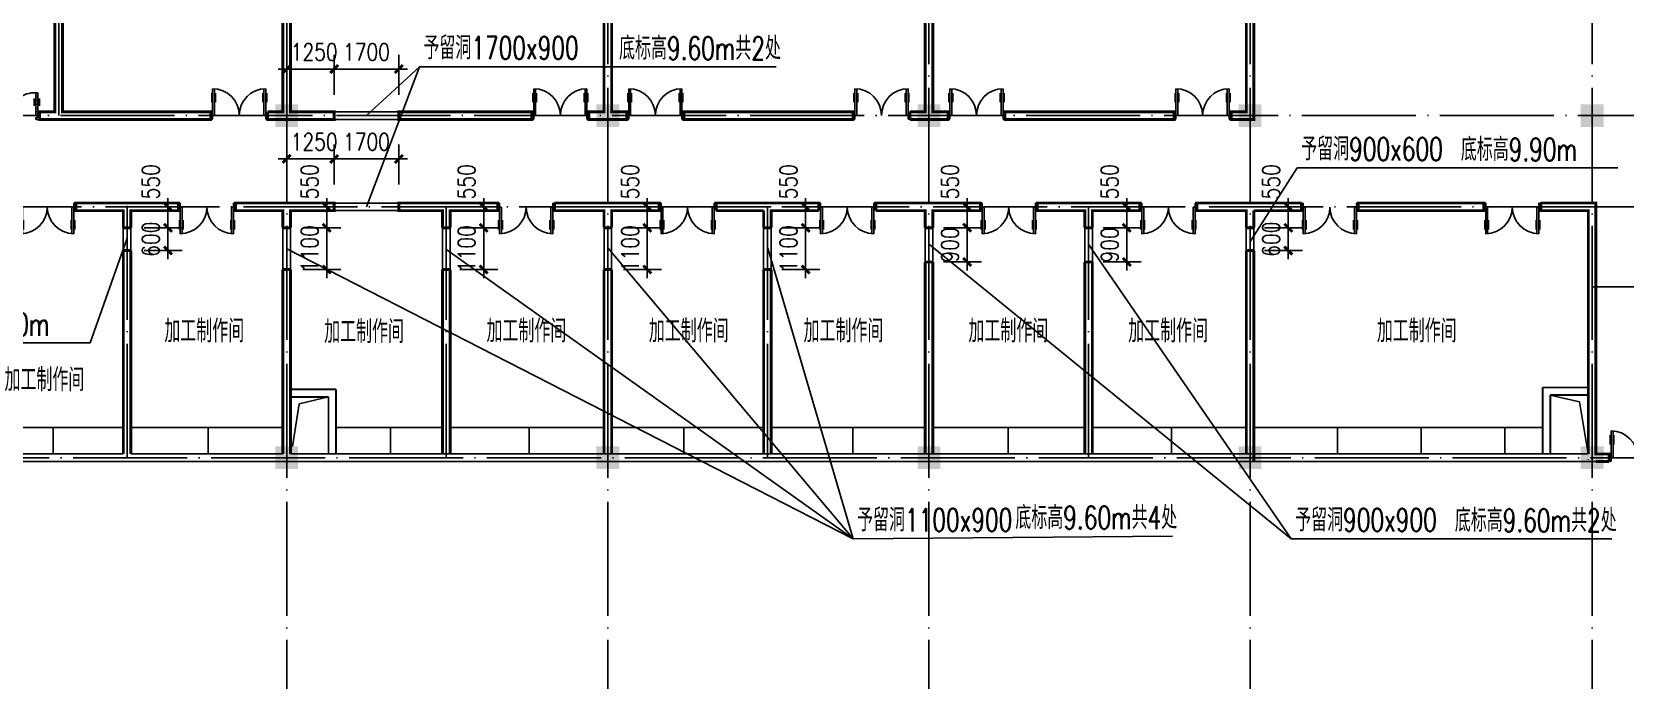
# Model space of a CAD drawing. Extents: x -55219 to 470149, y 494712 to 780039.
# Drawn here: x 120154 to 162079, y 735240 to 752294 of the extents above; entities that cross this region are included whole.
import ezdxf

# ---------------------------------------------------------------- set-up
doc = ezdxf.new("R2010")
doc.units = 0
doc.header["$LTSCALE"] = 1500
doc.header["$MEASUREMENT"] = 0
doc.linetypes.add('DOTE', pattern=[2.42, 2, -0.2, 0.02, -0.2])
doc.layers.get('0').update_dxf_attribs({"linetype": 'CONTINUOUS'})
doc.layers.get('DEFPOINTS').update_dxf_attribs({"linetype": 'CONTINUOUS'})
for name, color, linetype in [('COLUMN', 7, 'CONTINUOUS'), ('DOTE', 1, 'DOTE'), ('LVTRY', 6, 'CONTINUOUS'), ('PUB_TEXT', 7, 'CONTINUOUS'), ('PUB_WALL', 255, 'CONTINUOUS'), ('STAIR', 2, 'CONTINUOUS'), ('WALL', 255, 'CONTINUOUS'), ('WINDOW', 2, 'CONTINUOUS')]:
    doc.layers.add(name, color=color, linetype=linetype)
doc.styles.add('_HZTXT', font='txt.shx', dxfattribs={"width": 0.8, "bigfont": 'hztxt.shx'})
doc.styles.add('DIM_FONT', font='SIMPLEX.shx', dxfattribs={"width": 0.8})
doc.dimstyles.new('DIMN150', dxfattribs={"dimscale": 1.5, "dimtxt": 300, "dimasz": 1, "dimexe": 250, "dimexo": 300, "dimgap": 150, "dimtad": 1, "dimdec": 0, "dimzin": 0, "dimdsep": 46, "dimtxsty": 'DIM_FONT', "dimblk": '_DIMX', "dimcen": 0.09, "dimclrt": 7, "dimadec": 0, "dimazin": 0, "dimtfac": 1, "dimtdec": 0, "dimtix": 1, "dimtmove": 2, "dimatfit": 3, "dimldrblk": '_DIMX', "dimfxl": 1, "dimtolj": 1, "dimtzin": 0, "dimarcsym": 0})

# ---------------------------------------------------------------- blocks, each defined once
blk = doc.blocks.new('M_A20TUI')
for p, q in [((-0.483, 0.396), (-0.483, 0.235)), ((-0.467, 0.471), (-0.467, -0.062)), ((-0.433, 0.47), (-0.433, 0.004)), ((-0.417, 0.396), (-0.417, 0.235)), ((0.417, 0.396), (0.417, 0.235)), ((0.433, 0.47), (0.433, 0.004)), ((0.467, 0.471), (0.467, -0.062)), ((0.483, 0.396), (0.483, 0.235)), ((-0.5, 0.004), (-0.433, 0.004)), ((-0.5, 0.004), (-0.5, -0.062)), ((0.5, 0.004), (0.433, 0.004)), ((0.5, 0.004), (0.5, -0.062)), ((-0.5, -0.062), (-0.467, -0.062)), ((0.5, -0.062), (0.467, -0.062))]:
    blk.add_line(p, q)
for centre, start, end in [((-0.467, 0.004), 0, 90), ((0.467, 0.004), 90, 180)]:
    blk.add_arc(centre, 0.467, start, end)
blk = doc.blocks.new('_FZH')
blk.add_solid([(0.5, 0.5), (0.5, -0.5), (-0.5, 0.5), (-0.5, -0.5)])
blk = doc.blocks.new('M_A21OEG')
for p, q in [((-0.495, 0.3), (-0.495, 0.172)), ((-0.467, 0), (-0.467, 0.4)), ((-0.467, 0), (-0.467, 0.4)), ((-0.467, 0.4), (-0.433, 0.4)), ((-0.467, 0), (-0.467, 0.4)), ((-0.467, 0.333), (-0.433, 0.333)), ((-0.433, 0.4), (-0.433, 0)), ((-0.433, 0.4), (-0.433, 0)), ((-0.405, 0.3), (-0.405, 0.172)), ((0.405, 0.3), (0.405, 0.172)), ((0.433, 0.4), (0.433, 0)), ((0.467, 0.4), (0.433, 0.4)), ((0.467, 0.333), (0.433, 0.333)), ((0.467, 0), (0.467, 0.4)), ((0.495, 0.3), (0.495, 0.172)), ((-0.5, 0), (-0.467, 0)), ((-0.5, -0.067), (-0.5, 0)), ((-0.5, -0.067), (-0.5, 0)), ((-0.467, 0.267), (-0.433, 0.267)), ((-0.467, 0.2), (-0.433, 0.2)), ((-0.467, 0.133), (-0.433, 0.133)), ((-0.467, 0.067), (-0.433, 0.067)), ((-0.467, 0), (-0.467, -0.033)), ((-0.433, 0), (-0.467, 0)), ((-0.433, 0), (-0.467, 0)), ((-0.467, 0), (-0.467, -0.033)), ((-0.433, 0), (-0.467, 0)), ((0.467, 0.267), (0.433, 0.267)), ((0.467, 0.2), (0.433, 0.2)), ((0.467, 0.133), (0.433, 0.133)), ((0.467, 0.067), (0.433, 0.067)), ((0.433, 0), (0.467, 0)), ((0.467, 0), (0.467, -0.033)), ((0.5, 0), (0.467, 0)), ((0.5, -0.067), (0.5, 0)), ((-0.433, -0.067), (-0.5, -0.067)), ((-0.467, -0.033), (-0.433, -0.033)), ((-0.433, -0.033), (-0.433, -0.067)), ((0.467, -0.033), (0.433, -0.033)), ((0.433, -0.033), (0.433, -0.067)), ((0.433, -0.067), (0.5, -0.067))]:
    blk.add_line(p, q)
for centre, start, end in [((-0.4, 0.001), 359.8007, 94.7805), ((0.4, 0.001), 85.2195, 180.1993)]:
    blk.add_arc(centre, 0.4, start, end)
blk = doc.blocks.new('_DIMX')
blk.add_line((-150, 0), (150, 0))
at = {"const_width": 50}
blk.add_lwpolyline([(-70, -70), (70, 70)], dxfattribs=at)
blk = doc.blocks.new('*D1224')
at = {"color": 0, "linetype": 'ByBlock'}
for p, q in [((128110, 750640), (128110, 751689)), ((129809, 751314), (128112, 751314)), ((129810, 750640), (129810, 751689))]:
    blk.add_line(p, q, dxfattribs=at)
at = {"layer": 'DEFPOINTS', "color": 0, "linetype": 'ByBlock'}
for p in [(128110, 751314), (128110, 750190), (129810, 750190)]:
    blk.add_point(p, dxfattribs=at)
at = {"color": 0, "linetype": 'ByBlock', "xscale": 1.5, "yscale": 1.5, "zscale": 1.5, "rotation": 180}
blk.add_blockref('_DIMX', (128110, 751314), dxfattribs=at)
at = {"color": 0, "linetype": 'ByBlock', "xscale": 1.5, "yscale": 1.5, "zscale": 1.5}
blk.add_blockref('_DIMX', (129810, 751314), dxfattribs=at)
at = {"color": 7, "linetype": 'ByBlock', "insert": (128960, 751764), "char_height": 450, "attachment_point": 5, "style": 'DIM_FONT'}
blk.add_mtext('\\A1;1700', dxfattribs=at)
blk = doc.blocks.new('*D1225')
at = {"color": 0, "linetype": 'ByBlock'}
for p, q in [((126860, 750640), (126860, 751689)), ((128109, 751314), (126862, 751314)), ((128110, 750640), (128110, 751689))]:
    blk.add_line(p, q, dxfattribs=at)
at = {"layer": 'DEFPOINTS', "color": 0, "linetype": 'ByBlock'}
for p in [(126860, 751314), (126860, 750190), (128110, 750190)]:
    blk.add_point(p, dxfattribs=at)
at = {"color": 0, "linetype": 'ByBlock', "xscale": 1.5, "yscale": 1.5, "zscale": 1.5, "rotation": 180}
blk.add_blockref('_DIMX', (126860, 751314), dxfattribs=at)
at = {"color": 0, "linetype": 'ByBlock', "xscale": 1.5, "yscale": 1.5, "zscale": 1.5}
blk.add_blockref('_DIMX', (128110, 751314), dxfattribs=at)
at = {"color": 7, "linetype": 'ByBlock', "insert": (127584, 751764), "char_height": 450, "attachment_point": 5, "style": 'DIM_FONT'}
blk.add_mtext('\\A1;1250', dxfattribs=at)
blk = doc.blocks.new('*D1227')
at = {"color": 0, "linetype": 'ByBlock'}
for p, q in [((126860, 748278), (126860, 749327)), ((128110, 748278), (128110, 749327)), ((128109, 748952), (126862, 748952))]:
    blk.add_line(p, q, dxfattribs=at)
at = {"layer": 'DEFPOINTS', "color": 0, "linetype": 'ByBlock'}
for p in [(126860, 748952), (126860, 747828), (128110, 747828)]:
    blk.add_point(p, dxfattribs=at)
at = {"color": 0, "linetype": 'ByBlock', "xscale": 1.5, "yscale": 1.5, "zscale": 1.5, "rotation": 180}
blk.add_blockref('_DIMX', (126860, 748952), dxfattribs=at)
at = {"color": 0, "linetype": 'ByBlock', "xscale": 1.5, "yscale": 1.5, "zscale": 1.5}
blk.add_blockref('_DIMX', (128110, 748952), dxfattribs=at)
at = {"color": 7, "linetype": 'ByBlock', "insert": (127584, 749402), "char_height": 450, "attachment_point": 5, "style": 'DIM_FONT'}
blk.add_mtext('\\A1;1250', dxfattribs=at)
blk = doc.blocks.new('*D1226')
at = {"color": 0, "linetype": 'ByBlock'}
for p, q in [((128110, 748278), (128110, 749327)), ((129810, 748278), (129810, 749327)), ((129809, 748952), (128112, 748952))]:
    blk.add_line(p, q, dxfattribs=at)
at = {"layer": 'DEFPOINTS', "color": 0, "linetype": 'ByBlock'}
for p in [(128110, 748952), (128110, 747828), (129810, 747828)]:
    blk.add_point(p, dxfattribs=at)
at = {"color": 0, "linetype": 'ByBlock', "xscale": 1.5, "yscale": 1.5, "zscale": 1.5, "rotation": 180}
blk.add_blockref('_DIMX', (128110, 748952), dxfattribs=at)
at = {"color": 0, "linetype": 'ByBlock', "xscale": 1.5, "yscale": 1.5, "zscale": 1.5}
blk.add_blockref('_DIMX', (129810, 748952), dxfattribs=at)
at = {"color": 7, "linetype": 'ByBlock', "insert": (128960, 749402), "char_height": 450, "attachment_point": 5, "style": 'DIM_FONT'}
blk.add_mtext('\\A1;1700', dxfattribs=at)
blk = doc.blocks.new('*D1228')
at = {"color": 0, "linetype": 'ByBlock'}
for p, q in [((123110, 747690), (124110, 747690)), ((123735, 747689), (123735, 747142)), ((123110, 747140), (124110, 747140))]:
    blk.add_line(p, q, dxfattribs=at)
at = {"layer": 'DEFPOINTS', "color": 0, "linetype": 'ByBlock'}
for p in [(122660, 747690), (122660, 747140), (123735, 747140)]:
    blk.add_point(p, dxfattribs=at)
at = {"color": 0, "linetype": 'ByBlock', "xscale": 1.5, "yscale": 1.5, "zscale": 1.5}
for p, rotation in [((123735, 747690), 90), ((123735, 747140), 270)]:
    blk.add_blockref('_DIMX', p, dxfattribs=dict(at, rotation=rotation))
at = {"color": 7, "linetype": 'ByBlock', "insert": (123285, 748349), "char_height": 450, "attachment_point": 5, "rotation": 90, "style": 'DIM_FONT'}
blk.add_mtext('\\A1;550', dxfattribs=at)
blk = doc.blocks.new('*D1229')
at = {"color": 0, "linetype": 'ByBlock'}
for p, q in [((123110, 747140), (124110, 747140)), ((123735, 747142), (123735, 747143)), ((123735, 747140), (123735, 746540)), ((123110, 746540), (124110, 746540)), ((123735, 746539), (123735, 746537))]:
    blk.add_line(p, q, dxfattribs=at)
at = {"layer": 'DEFPOINTS', "color": 0, "linetype": 'ByBlock'}
for p in [(122660, 747140), (122660, 746540), (123735, 746540)]:
    blk.add_point(p, dxfattribs=at)
at = {"color": 0, "linetype": 'ByBlock', "xscale": 1.5, "yscale": 1.5, "zscale": 1.5}
for p, rotation in [((123735, 747140), 270), ((123735, 746540), 90)]:
    blk.add_blockref('_DIMX', p, dxfattribs=dict(at, rotation=rotation))
at = {"color": 7, "linetype": 'ByBlock', "insert": (123285, 746840), "char_height": 450, "attachment_point": 5, "rotation": 90, "style": 'DIM_FONT'}
blk.add_mtext('\\A1;600', dxfattribs=at)
blk = doc.blocks.new('*D1230')
at = {"color": 0, "linetype": 'ByBlock'}
for p, q in [((131419, 747690), (132418, 747690)), ((132043, 747689), (132043, 747142)), ((131419, 747140), (132418, 747140))]:
    blk.add_line(p, q, dxfattribs=at)
at = {"layer": 'DEFPOINTS', "color": 0, "linetype": 'ByBlock'}
for p in [(130969, 747690), (130969, 747140), (132043, 747140)]:
    blk.add_point(p, dxfattribs=at)
at = {"color": 0, "linetype": 'ByBlock', "xscale": 1.5, "yscale": 1.5, "zscale": 1.5}
for p, rotation in [((132043, 747690), 90), ((132043, 747140), 270)]:
    blk.add_blockref('_DIMX', p, dxfattribs=dict(at, rotation=rotation))
at = {"color": 7, "linetype": 'ByBlock', "insert": (131593, 748349), "char_height": 450, "attachment_point": 5, "rotation": 90, "style": 'DIM_FONT'}
blk.add_mtext('\\A1;550', dxfattribs=at)
blk = doc.blocks.new('*D1231')
at = {"color": 0, "linetype": 'ByBlock'}
for p, q in [((131419, 747140), (132418, 747140)), ((132043, 747142), (132043, 747143)), ((132043, 747140), (132043, 746040)), ((131419, 746040), (132418, 746040)), ((132043, 746039), (132043, 746037))]:
    blk.add_line(p, q, dxfattribs=at)
at = {"layer": 'DEFPOINTS', "color": 0, "linetype": 'ByBlock'}
for p in [(130969, 747140), (130969, 746040), (132043, 746040)]:
    blk.add_point(p, dxfattribs=at)
at = {"color": 0, "linetype": 'ByBlock', "xscale": 1.5, "yscale": 1.5, "zscale": 1.5}
for p, rotation in [((132043, 747140), 270), ((132043, 746040), 90)]:
    blk.add_blockref('_DIMX', p, dxfattribs=dict(at, rotation=rotation))
at = {"color": 7, "linetype": 'ByBlock', "insert": (131593, 746590), "char_height": 450, "attachment_point": 5, "rotation": 90, "style": 'DIM_FONT'}
blk.add_mtext('\\A1;1100', dxfattribs=at)
blk = doc.blocks.new('*D1232')
at = {"color": 0, "linetype": 'ByBlock'}
for p, q in [((135725, 747690), (136724, 747690)), ((136349, 747689), (136349, 747142)), ((135725, 747140), (136724, 747140))]:
    blk.add_line(p, q, dxfattribs=at)
at = {"layer": 'DEFPOINTS', "color": 0, "linetype": 'ByBlock'}
for p in [(135275, 747690), (135275, 747140), (136349, 747140)]:
    blk.add_point(p, dxfattribs=at)
at = {"color": 0, "linetype": 'ByBlock', "xscale": 1.5, "yscale": 1.5, "zscale": 1.5}
for p, rotation in [((136349, 747690), 90), ((136349, 747140), 270)]:
    blk.add_blockref('_DIMX', p, dxfattribs=dict(at, rotation=rotation))
at = {"color": 7, "linetype": 'ByBlock', "insert": (135899, 748349), "char_height": 450, "attachment_point": 5, "rotation": 90, "style": 'DIM_FONT'}
blk.add_mtext('\\A1;550', dxfattribs=at)
blk = doc.blocks.new('*D1233')
at = {"color": 0, "linetype": 'ByBlock'}
for p, q in [((135725, 747140), (136724, 747140)), ((136349, 747142), (136349, 747143)), ((136349, 747140), (136349, 746040)), ((135725, 746040), (136724, 746040)), ((136349, 746039), (136349, 746037))]:
    blk.add_line(p, q, dxfattribs=at)
at = {"layer": 'DEFPOINTS', "color": 0, "linetype": 'ByBlock'}
for p in [(135275, 747140), (135275, 746040), (136349, 746040)]:
    blk.add_point(p, dxfattribs=at)
at = {"color": 0, "linetype": 'ByBlock', "xscale": 1.5, "yscale": 1.5, "zscale": 1.5}
for p, rotation in [((136349, 747140), 270), ((136349, 746040), 90)]:
    blk.add_blockref('_DIMX', p, dxfattribs=dict(at, rotation=rotation))
at = {"color": 7, "linetype": 'ByBlock', "insert": (135899, 746590), "char_height": 450, "attachment_point": 5, "rotation": 90, "style": 'DIM_FONT'}
blk.add_mtext('\\A1;1100', dxfattribs=at)
blk = doc.blocks.new('*D1234')
at = {"color": 0, "linetype": 'ByBlock'}
for p, q in [((139891, 747690), (140890, 747690)), ((140515, 747689), (140515, 747142)), ((139891, 747140), (140890, 747140))]:
    blk.add_line(p, q, dxfattribs=at)
at = {"layer": 'DEFPOINTS', "color": 0, "linetype": 'ByBlock'}
for p in [(139441, 747690), (139441, 747140), (140515, 747140)]:
    blk.add_point(p, dxfattribs=at)
at = {"color": 0, "linetype": 'ByBlock', "xscale": 1.5, "yscale": 1.5, "zscale": 1.5}
for p, rotation in [((140515, 747690), 90), ((140515, 747140), 270)]:
    blk.add_blockref('_DIMX', p, dxfattribs=dict(at, rotation=rotation))
at = {"color": 7, "linetype": 'ByBlock', "insert": (140065, 748349), "char_height": 450, "attachment_point": 5, "rotation": 90, "style": 'DIM_FONT'}
blk.add_mtext('\\A1;550', dxfattribs=at)
blk = doc.blocks.new('*D1235')
at = {"color": 0, "linetype": 'ByBlock'}
for p, q in [((139891, 747140), (140890, 747140)), ((140515, 747142), (140515, 747143)), ((140515, 747140), (140515, 746040)), ((139891, 746040), (140890, 746040)), ((140515, 746039), (140515, 746037))]:
    blk.add_line(p, q, dxfattribs=at)
at = {"layer": 'DEFPOINTS', "color": 0, "linetype": 'ByBlock'}
for p in [(139441, 747140), (139441, 746040), (140515, 746040)]:
    blk.add_point(p, dxfattribs=at)
at = {"color": 0, "linetype": 'ByBlock', "xscale": 1.5, "yscale": 1.5, "zscale": 1.5}
for p, rotation in [((140515, 747140), 270), ((140515, 746040), 90)]:
    blk.add_blockref('_DIMX', p, dxfattribs=dict(at, rotation=rotation))
at = {"color": 7, "linetype": 'ByBlock', "insert": (140065, 746590), "char_height": 450, "attachment_point": 5, "rotation": 90, "style": 'DIM_FONT'}
blk.add_mtext('\\A1;1100', dxfattribs=at)
blk = doc.blocks.new('*D1236')
at = {"color": 0, "linetype": 'ByBlock'}
for p, q in [((127288, 747690), (128288, 747690)), ((127913, 747689), (127913, 747142)), ((127288, 747140), (128288, 747140))]:
    blk.add_line(p, q, dxfattribs=at)
at = {"layer": 'DEFPOINTS', "color": 0, "linetype": 'ByBlock'}
for p in [(126838, 747690), (126838, 747140), (127913, 747140)]:
    blk.add_point(p, dxfattribs=at)
at = {"color": 0, "linetype": 'ByBlock', "xscale": 1.5, "yscale": 1.5, "zscale": 1.5}
for p, rotation in [((127913, 747690), 90), ((127913, 747140), 270)]:
    blk.add_blockref('_DIMX', p, dxfattribs=dict(at, rotation=rotation))
at = {"color": 7, "linetype": 'ByBlock', "insert": (127463, 748349), "char_height": 450, "attachment_point": 5, "rotation": 90, "style": 'DIM_FONT'}
blk.add_mtext('\\A1;550', dxfattribs=at)
blk = doc.blocks.new('*D1237')
at = {"color": 0, "linetype": 'ByBlock'}
for p, q in [((127288, 747140), (128288, 747140)), ((127913, 747142), (127913, 747143)), ((127913, 747140), (127913, 746040)), ((127288, 746040), (128288, 746040)), ((127913, 746039), (127913, 746037))]:
    blk.add_line(p, q, dxfattribs=at)
at = {"layer": 'DEFPOINTS', "color": 0, "linetype": 'ByBlock'}
for p in [(126838, 747140), (126838, 746040), (127913, 746040)]:
    blk.add_point(p, dxfattribs=at)
at = {"color": 0, "linetype": 'ByBlock', "xscale": 1.5, "yscale": 1.5, "zscale": 1.5}
for p, rotation in [((127913, 747140), 270), ((127913, 746040), 90)]:
    blk.add_blockref('_DIMX', p, dxfattribs=dict(at, rotation=rotation))
at = {"color": 7, "linetype": 'ByBlock', "insert": (127463, 746590), "char_height": 450, "attachment_point": 5, "rotation": 90, "style": 'DIM_FONT'}
blk.add_mtext('\\A1;1100', dxfattribs=at)
blk = doc.blocks.new('*D1238')
at = {"color": 0, "linetype": 'ByBlock'}
for p, q in [((144141, 747690), (145140, 747690)), ((144765, 747689), (144765, 747142)), ((144141, 747140), (145140, 747140))]:
    blk.add_line(p, q, dxfattribs=at)
at = {"layer": 'DEFPOINTS', "color": 0, "linetype": 'ByBlock'}
for p in [(143691, 747690), (143691, 747140), (144765, 747140)]:
    blk.add_point(p, dxfattribs=at)
at = {"color": 0, "linetype": 'ByBlock', "xscale": 1.5, "yscale": 1.5, "zscale": 1.5}
for p, rotation in [((144765, 747690), 90), ((144765, 747140), 270)]:
    blk.add_blockref('_DIMX', p, dxfattribs=dict(at, rotation=rotation))
at = {"color": 7, "linetype": 'ByBlock', "insert": (144315, 748349), "char_height": 450, "attachment_point": 5, "rotation": 90, "style": 'DIM_FONT'}
blk.add_mtext('\\A1;550', dxfattribs=at)
blk = doc.blocks.new('*D1239')
at = {"color": 0, "linetype": 'ByBlock'}
for p, q in [((144141, 747140), (145140, 747140)), ((144765, 747142), (144765, 747143)), ((144765, 747140), (144765, 746240)), ((144141, 746240), (145140, 746240)), ((144765, 746239), (144765, 746237))]:
    blk.add_line(p, q, dxfattribs=at)
at = {"layer": 'DEFPOINTS', "color": 0, "linetype": 'ByBlock'}
for p in [(143691, 747140), (143691, 746240), (144765, 746240)]:
    blk.add_point(p, dxfattribs=at)
at = {"color": 0, "linetype": 'ByBlock', "xscale": 1.5, "yscale": 1.5, "zscale": 1.5}
for p, rotation in [((144765, 747140), 270), ((144765, 746240), 90)]:
    blk.add_blockref('_DIMX', p, dxfattribs=dict(at, rotation=rotation))
at = {"color": 7, "linetype": 'ByBlock', "insert": (144315, 746690), "char_height": 450, "attachment_point": 5, "rotation": 90, "style": 'DIM_FONT'}
blk.add_mtext('\\A1;900', dxfattribs=at)
blk = doc.blocks.new('*D1240')
at = {"color": 0, "linetype": 'ByBlock'}
for p, q in [((148341, 747690), (149340, 747690)), ((148965, 747689), (148965, 747142)), ((148341, 747140), (149340, 747140))]:
    blk.add_line(p, q, dxfattribs=at)
at = {"layer": 'DEFPOINTS', "color": 0, "linetype": 'ByBlock'}
for p in [(147891, 747690), (147891, 747140), (148965, 747140)]:
    blk.add_point(p, dxfattribs=at)
at = {"color": 0, "linetype": 'ByBlock', "xscale": 1.5, "yscale": 1.5, "zscale": 1.5}
for p, rotation in [((148965, 747690), 90), ((148965, 747140), 270)]:
    blk.add_blockref('_DIMX', p, dxfattribs=dict(at, rotation=rotation))
at = {"color": 7, "linetype": 'ByBlock', "insert": (148515, 748349), "char_height": 450, "attachment_point": 5, "rotation": 90, "style": 'DIM_FONT'}
blk.add_mtext('\\A1;550', dxfattribs=at)
blk = doc.blocks.new('*D1241')
at = {"color": 0, "linetype": 'ByBlock'}
for p, q in [((148341, 747140), (149340, 747140)), ((148965, 747142), (148965, 747143)), ((148965, 747140), (148965, 746240)), ((148341, 746240), (149340, 746240)), ((148965, 746239), (148965, 746237))]:
    blk.add_line(p, q, dxfattribs=at)
at = {"layer": 'DEFPOINTS', "color": 0, "linetype": 'ByBlock'}
for p in [(147891, 747140), (147891, 746240), (148965, 746240)]:
    blk.add_point(p, dxfattribs=at)
at = {"color": 0, "linetype": 'ByBlock', "xscale": 1.5, "yscale": 1.5, "zscale": 1.5}
for p, rotation in [((148965, 747140), 270), ((148965, 746240), 90)]:
    blk.add_blockref('_DIMX', p, dxfattribs=dict(at, rotation=rotation))
at = {"color": 7, "linetype": 'ByBlock', "insert": (148515, 746690), "char_height": 450, "attachment_point": 5, "rotation": 90, "style": 'DIM_FONT'}
blk.add_mtext('\\A1;900', dxfattribs=at)
blk = doc.blocks.new('*D1243')
at = {"color": 0, "linetype": 'ByBlock'}
for p, q in [((152591, 747140), (153590, 747140)), ((153215, 747142), (153215, 747143)), ((153215, 747140), (153215, 746540)), ((152591, 746540), (153590, 746540)), ((153215, 746539), (153215, 746537))]:
    blk.add_line(p, q, dxfattribs=at)
at = {"layer": 'DEFPOINTS', "color": 0, "linetype": 'ByBlock'}
for p in [(152141, 747140), (152141, 746540), (153215, 746540)]:
    blk.add_point(p, dxfattribs=at)
at = {"color": 0, "linetype": 'ByBlock', "xscale": 1.5, "yscale": 1.5, "zscale": 1.5}
for p, rotation in [((153215, 747140), 270), ((153215, 746540), 90)]:
    blk.add_blockref('_DIMX', p, dxfattribs=dict(at, rotation=rotation))
at = {"color": 7, "linetype": 'ByBlock', "insert": (152765, 746840), "char_height": 450, "attachment_point": 5, "rotation": 90, "style": 'DIM_FONT'}
blk.add_mtext('\\A1;600', dxfattribs=at)
blk = doc.blocks.new('*D1242')
at = {"color": 0, "linetype": 'ByBlock'}
for p, q in [((152591, 747690), (153590, 747690)), ((153215, 747689), (153215, 747142)), ((152591, 747140), (153590, 747140))]:
    blk.add_line(p, q, dxfattribs=at)
at = {"layer": 'DEFPOINTS', "color": 0, "linetype": 'ByBlock'}
for p in [(152141, 747690), (152141, 747140), (153215, 747140)]:
    blk.add_point(p, dxfattribs=at)
at = {"color": 0, "linetype": 'ByBlock', "xscale": 1.5, "yscale": 1.5, "zscale": 1.5}
for p, rotation in [((153215, 747690), 90), ((153215, 747140), 270)]:
    blk.add_blockref('_DIMX', p, dxfattribs=dict(at, rotation=rotation))
at = {"color": 7, "linetype": 'ByBlock', "insert": (152765, 748349), "char_height": 450, "attachment_point": 5, "rotation": 90, "style": 'DIM_FONT'}
blk.add_mtext('\\A1;550', dxfattribs=at)

msp = doc.modelspace()

# ---------------------------------------------------------------- linework, layer by layer
for points in [[(143460.5, 740790.4), (144060.5, 740790.4), (143460.5, 741390.4), (144060.5, 741390.4)], [(151910.5, 740790.4), (152510.5, 740790.4), (151910.5, 741390.4), (152510.5, 741390.4)]]:
    msp.add_solid(points)
at = {"layer": 'DOTE'}
for p, q in [((126860.5, 700628.4), (126860.5, 770865.1)), ((135310.5, 700628.4), (135310.5, 770865.1)), ((143760.5, 700628.4), (143760.5, 770865.1)), ((152210.5, 700628.4), (152210.5, 770865.1)), ((161210.5, 700628.4), (161210.5, 770865.1)), ((120860.5, 750090.4), (120860.5, 756690.4)), ((99126.1, 750090.4), (175658.6, 750090.4)), ((118460.5, 747690.4), (161210.5, 747690.4)), ((122660.5, 741090.4), (122660.5, 747790.4)), ((131060.5, 741090.4), (131060.5, 747690.4)), ((139510.5, 741090.4), (139510.5, 747690.4)), ((147960.5, 741090.4), (147960.5, 747690.4)), ((161210.5, 747690.4), (180472.7, 747690.4)), ((161210.5, 745590.4), (180472.7, 745590.4)), ((99460.5, 741090.4), (180472.7, 741090.4))]:
    msp.add_line(p, q, dxfattribs=at)
at = {"layer": 'DOTE', "const_width": 75}
for points in [[(122560.5, 747140.4), (122760.5, 747140.4)], [(126760.5, 747140.4), (126960.5, 747140.4)], [(130960.5, 747140.4), (131160.5, 747140.4)], [(135210.5, 747140.4), (135410.5, 747140.4)], [(139410.5, 747140.4), (139610.5, 747140.4)], [(143660.5, 747140.4), (143860.5, 747140.4)], [(147860.5, 747140.4), (148060.5, 747140.4)], [(152110.5, 747140.4), (152310.5, 747140.4)], [(122560.5, 746540.4), (122760.5, 746540.4)], [(143660.5, 746240.4), (143860.5, 746240.4)], [(147860.5, 746240.4), (148060.5, 746240.4)], [(152110.5, 746540.4), (152310.5, 746540.4)], [(126760.5, 746040.4), (126960.5, 746040.4)], [(130960.5, 746040.4), (131160.5, 746040.4)], [(135210.5, 746040.4), (135410.5, 746040.4)], [(139410.5, 746040.4), (139610.5, 746040.4)]]:
    msp.add_lwpolyline(points, dxfattribs=at)
at = {"layer": 'LVTRY'}
for p, q in [((130355.7, 751376.4), (128960.5, 750090.4)), ((130355.7, 751376.4), (128960.5, 747690.4)), ((130355.7, 751376.4), (139739.1, 751376.4)), ((128110.5, 750190.4), (129810.5, 750190.4)), ((128110.5, 749990.4), (129810.5, 749990.4)), ((153453.2, 748715.5), (152200.9, 746757.4)), ((153453.2, 748715.5), (161889.2, 748715.5)), ((128110.5, 747790.4), (129810.5, 747790.4)), ((128110.5, 747590.4), (129810.5, 747590.4)), ((121686.1, 744114), (122660.5, 746863.9)), ((153294.9, 738957.5), (143741.7, 746729.8)), ((153294.9, 738957.5), (147949.5, 746718.8)), ((141767, 738957.5), (126860.6, 746589.6)), ((141767, 738957.5), (131051, 746578)), ((141767, 738957.5), (135309.7, 746612.7)), ((141767, 738957.5), (139523.2, 746601.1)), ((112302.8, 744114), (121686.1, 744114)), ((159911.5, 742939.4), (159911, 742938.9)), ((127010, 741390.4), (127191.6, 742509.7)), ((127191.6, 742509.7), (127960, 742690.9)), ((128159.5, 742890.9), (128160, 742890.4)), ((160879.4, 742558.2), (160111, 742739.4)), ((160879.4, 742558.2), (161110.5, 741189.9)), ((159911, 741239.9), (159911.5, 741239.4)), ((160111.5, 741239.9), (160111, 741240.4)), ((159911.5, 741189.9), (159911, 741190.4)), ((161110.5, 741189.9), (159911.5, 741189.9)), ((161060, 741039.9), (161060.5, 741040.4)), ((161110.5, 741039.9), (161110, 741039.4)), ((161110, 740989.9), (161110.5, 740990.4)), ((141767, 738957.5), (150166.6, 739030.3)), ((153294.9, 738957.5), (161730.9, 738957.5))]:
    msp.add_line(p, q, dxfattribs=at)
at = {"layer": 'LVTRY', "const_width": 50}
for points in [[(126960.5, 742890.9), (128159.5, 742890.9)], [(128160, 742890.4), (128160, 741190.4)], [(159911, 742938.9), (159911, 741190.4)], [(161110.5, 742939.4), (159911.5, 742939.4)], [(126960.5, 742690.9), (127960, 742690.9)], [(127960, 742690.9), (127960, 741190.4)], [(161110.5, 742739.4), (160111, 742739.4)], [(160111, 742739.4), (160111, 741189.9)]]:
    msp.add_lwpolyline(points, dxfattribs=at)
at = {"layer": 'PUB_WALL'}
for p, q in [((121310.5, 747790.4), (124010.5, 747790.4)), ((121310.5, 747590.4), (121310.5, 747790.4)), ((121310.5, 747790.4), (121310.5, 747590.4)), ((124010.5, 747790.4), (121310.5, 747790.4)), ((122560.5, 747590.4), (121310.5, 747590.4)), ((121310.5, 747590.4), (122560.5, 747590.4)), ((122560.5, 741190.4), (122560.5, 747590.4)), ((122560.5, 747590.4), (122560.5, 741190.4)), ((122760.5, 747590.4), (122760.5, 741190.4)), ((124010.5, 747590.4), (122760.5, 747590.4)), ((122760.5, 747590.4), (124010.5, 747590.4)), ((122760.5, 741190.4), (122760.5, 747590.4)), ((124010.5, 747790.4), (124010.5, 747590.4)), ((124010.5, 747590.4), (124010.5, 747790.4)), ((125510.5, 747790.4), (128110.5, 747790.4)), ((125510.5, 747590.4), (125510.5, 747790.4)), ((125510.5, 747790.4), (128110.5, 747790.4)), ((125510.5, 747590.4), (125510.5, 747790.4)), ((126760.5, 747590.4), (125510.5, 747590.4)), ((126760.5, 747590.4), (125510.5, 747590.4)), ((126760.5, 747140.4), (126760.5, 747590.4)), ((126760.5, 747140.4), (126760.5, 747590.4)), ((126960.5, 747590.4), (126960.5, 741190.4)), ((128110.5, 747590.4), (126960.5, 747590.4)), ((126960.5, 747590.4), (126960.5, 741190.4)), ((128110.5, 747590.4), (126960.5, 747590.4)), ((128110.5, 747790.4), (128110.5, 747590.4)), ((128110.5, 747790.4), (128110.5, 747590.4)), ((129810.5, 747790.4), (132410.5, 747790.4)), ((129810.5, 747590.4), (129810.5, 747790.4)), ((129810.5, 747790.4), (132410.5, 747790.4)), ((129810.5, 747590.4), (129810.5, 747790.4)), ((130960.5, 747590.4), (129810.5, 747590.4)), ((130960.5, 747590.4), (129810.5, 747590.4)), ((130960.5, 741190.4), (130960.5, 747590.4)), ((130960.5, 741190.4), (130960.5, 747590.4)), ((131160.5, 747590.4), (131160.5, 741190.4)), ((132410.5, 747590.4), (131160.5, 747590.4)), ((131160.5, 747590.4), (131160.5, 741190.4)), ((132410.5, 747590.4), (131160.5, 747590.4)), ((132410.5, 747790.4), (132410.5, 747590.4)), ((132410.5, 747790.4), (132410.5, 747590.4)), ((133910.5, 747790.4), (136660.5, 747790.4)), ((136660.5, 747790.4), (133910.5, 747790.4)), ((133910.5, 747590.4), (133910.5, 747790.4)), ((133910.5, 747590.4), (133910.5, 747790.4)), ((135210.5, 747590.4), (133910.5, 747590.4)), ((135210.5, 747590.4), (133910.5, 747590.4)), ((135210.5, 741190.4), (135210.5, 747590.4)), ((135210.5, 741190.4), (135210.5, 747590.4)), ((135410.5, 747590.4), (135410.5, 741190.4)), ((136660.5, 747590.4), (135410.5, 747590.4)), ((135410.5, 747590.4), (136660.5, 747590.4)), ((135410.5, 741190.4), (135410.5, 747590.4)), ((136660.5, 747790.4), (136660.5, 747590.4)), ((136660.5, 747590.4), (136660.5, 747790.4)), ((139410.5, 747590.4), (138160.5, 747590.4)), ((138160.5, 747590.4), (139410.5, 747590.4)), ((139410.5, 741190.4), (139410.5, 747590.4)), ((139410.5, 747590.4), (139410.5, 747140.4)), ((139610.5, 747590.4), (139610.5, 741190.4)), ((140860.5, 747590.4), (139610.5, 747590.4)), ((139610.5, 747590.4), (140860.5, 747590.4)), ((139610.5, 741190.4), (139610.5, 747590.4)), ((142360.5, 747790.4), (145110.5, 747790.4)), ((142360.5, 747590.4), (142360.5, 747790.4)), ((142360.5, 747790.4), (142360.5, 747590.4)), ((145110.5, 747790.4), (142360.5, 747790.4)), ((143660.5, 747590.4), (142360.5, 747590.4)), ((142360.5, 747590.4), (143660.5, 747590.4)), ((143660.5, 741190.4), (143660.5, 747590.4)), ((143660.5, 747590.4), (143660.5, 741190.4)), ((143860.5, 747590.4), (143860.5, 741190.4)), ((145110.5, 747590.4), (143860.5, 747590.4)), ((143860.5, 747590.4), (145110.5, 747590.4)), ((143860.5, 741190.4), (143860.5, 747590.4)), ((145110.5, 747790.4), (145110.5, 747590.4)), ((145110.5, 747590.4), (145110.5, 747790.4)), ((146610.5, 747790.4), (149310.5, 747790.4)), ((146610.5, 747590.4), (146610.5, 747790.4)), ((146610.5, 747790.4), (146610.5, 747590.4)), ((149310.5, 747790.4), (146610.5, 747790.4)), ((147860.5, 747590.4), (146610.5, 747590.4)), ((146610.5, 747590.4), (147860.5, 747590.4)), ((147860.5, 741190.4), (147860.5, 747590.4)), ((147860.5, 747590.4), (147860.5, 741190.4)), ((148060.5, 747590.4), (148060.5, 741190.4)), ((149310.5, 747590.4), (148060.5, 747590.4)), ((148060.5, 747590.4), (149310.5, 747590.4)), ((148060.5, 741190.4), (148060.5, 747590.4)), ((149310.5, 747790.4), (149310.5, 747590.4)), ((149310.5, 747590.4), (149310.5, 747790.4)), ((150810.5, 747790.4), (153560.5, 747790.4)), ((150810.5, 747590.4), (150810.5, 747790.4)), ((150810.5, 747790.4), (150810.5, 747590.4)), ((153560.5, 747790.4), (150810.5, 747790.4)), ((152110.5, 747590.4), (150810.5, 747590.4)), ((150810.5, 747590.4), (152110.5, 747590.4)), ((152110.5, 741190.4), (152110.5, 747590.4)), ((152110.5, 747590.4), (152110.5, 741190.4)), ((152310.5, 747590.4), (153560.5, 747590.4)), ((152310.5, 740990.4), (152310.5, 747590.4)), ((152310.5, 747590.4), (152310.5, 740990.4)), ((153560.5, 747590.4), (152310.5, 747590.4)), ((153560.5, 747590.4), (153560.5, 747790.4)), ((153560.5, 747790.4), (153560.5, 747590.4)), ((159860.5, 747590.4), (159860.5, 747790.4)), ((159860.5, 747590.4), (159860.5, 747790.4)), ((159860.5, 747790.4), (161310.5, 747790.4)), ((161310.5, 747790.4), (159860.5, 747790.4)), ((161110.5, 747590.4), (159860.5, 747590.4)), ((161110.5, 747590.4), (159860.5, 747590.4)), ((161110.5, 741190.4), (161110.5, 747590.4)), ((161110.5, 741190.4), (161110.5, 747590.4)), ((161310.5, 747790.4), (161310.5, 741190.4)), ((161310.5, 741190.4), (161310.5, 747790.4)), ((126760.5, 741190.4), (126760.5, 746040.4)), ((126760.5, 741190.4), (126760.5, 746040.4)), ((139410.5, 746040.4), (139410.5, 741190.4)), ((126960.5, 741190.4), (130960.5, 741190.4)), ((126960.5, 741190.4), (130960.5, 741190.4)), ((131160.5, 741190.4), (135210.5, 741190.4)), ((131160.5, 741190.4), (135210.5, 741190.4)), ((135410.5, 741190.4), (139410.5, 741190.4)), ((139410.5, 741190.4), (135410.5, 741190.4)), ((139610.5, 741190.4), (143660.5, 741190.4)), ((143660.5, 741190.4), (139610.5, 741190.4)), ((143860.5, 741190.4), (147860.5, 741190.4)), ((147860.5, 741190.4), (143860.5, 741190.4)), ((148060.5, 741190.4), (152110.5, 741190.4)), ((152110.5, 741190.4), (148060.5, 741190.4)), ((161310.5, 741190.4), (161660.5, 741190.4)), ((161660.5, 741190.4), (161310.5, 741190.4)), ((161660.5, 740990.4), (161310.5, 740990.4)), ((161310.5, 740990.4), (161660.5, 740990.4)), ((161660.5, 741190.4), (161660.5, 740990.4)), ((161660.5, 740990.4), (161660.5, 741190.4))]:
    msp.add_line(p, q, dxfattribs=at)
at = {"layer": 'PUB_WALL', "const_width": 75}
for points in [[(126360.5, 750190.4), (126760.5, 750190.4), (126760.5, 756590.4), (120960.5, 756590.4), (120960.5, 750190.4), (124860.5, 750190.4), (124860.5, 749990.4), (120360.5, 749990.4), (120360.5, 750190.4), (120760.5, 750190.4), (120760.5, 756790.4), (127720.5, 756790.4)], [(126360.5, 750190.4), (126760.5, 750190.4), (126760.5, 756590.4), (120960.5, 756590.4), (120960.5, 750190.4), (124860.5, 750190.4), (124860.5, 749990.4), (120360.5, 749990.4), (120360.5, 750190.4), (120760.5, 750190.4), (120760.5, 756790.4), (127720.5, 756790.4)], [(143260.5, 749990.4), (143860.5, 749990.4), (144260.5, 749990.4), (144260.5, 750190.4), (143860.5, 750190.4), (143860.5, 756590.4), (152110.5, 756590.4), (152110.5, 750190.4), (151710.5, 750190.4), (151710.5, 749990.4), (152310.5, 749990.4), (152310.5, 756590.4), (152860.5, 756590.4), (152860.5, 756790.4), (152110.5, 756790.4)], [(143260.5, 749990.4), (143860.5, 749990.4), (144260.5, 749990.4), (144260.5, 750190.4), (143860.5, 750190.4), (143860.5, 756590.4), (152110.5, 756590.4), (152110.5, 750190.4), (151710.5, 750190.4), (151710.5, 749990.4), (152310.5, 749990.4), (152310.5, 756590.4), (152860.5, 756590.4), (152860.5, 756790.4), (152110.5, 756790.4)], [(126360.5, 750190.4), (126360.5, 749990.4), (128110.5, 749990.4), (128110.5, 750190.4), (126960.5, 750190.4), (126960.5, 756590.4), (127720.5, 756590.4)], [(127720.5, 756590.4), (126960.5, 756590.4), (126960.5, 750190.4), (128110.5, 750190.4), (128110.5, 749990.4), (126360.5, 749990.4), (126360.5, 750190.4)], [(143260.5, 750190.4), (143660.5, 750190.4), (143660.5, 756590.4), (135410.5, 756590.4), (135410.5, 750190.4), (135810.5, 750190.4), (135810.5, 749990.4), (135210.5, 749990.4), (134810.5, 749990.4), (134810.5, 750190.4), (135210.5, 750190.4), (135210.5, 756590.4), (130200.5, 756590.4)], [(130200.5, 756590.4), (135210.5, 756590.4), (135210.5, 750190.4), (134810.5, 750190.4), (134810.5, 749990.4), (135210.5, 749990.4), (135810.5, 749990.4), (135810.5, 750190.4), (135410.5, 750190.4), (135410.5, 756590.4), (143660.5, 756590.4), (143660.5, 750190.4), (143260.5, 750190.4)], [(141760.5, 750190.4), (137310.5, 750190.4)], [(141760.5, 750190.4), (137310.5, 750190.4), (137310.5, 749990.4), (139560.5, 749990.4), (141760.5, 749990.4), (141760.5, 750190.4), (137310.5, 750190.4)], [(143260.5, 749990.4), (143260.5, 750190.4)], [(143260.5, 749990.4), (143260.5, 750190.4)], [(150210.5, 750190.4), (150210.5, 749990.4), (147960.5, 749990.4), (145760.5, 749990.4), (145760.5, 750190.4), (150210.5, 750190.4), (145760.5, 750190.4)], [(141760.5, 749990.4), (137310.5, 749990.4)], [(141760.5, 749990.4), (137310.5, 749990.4)], [(145760.5, 749990.4), (150210.5, 749990.4)], [(122560.5, 747140.4), (122560.5, 747590.4), (121310.5, 747590.4), (121310.5, 747790.4), (124010.5, 747790.4), (124010.5, 747590.4), (122760.5, 747590.4), (122760.5, 747140.4)], [(126749, 747590.4), (125510.5, 747590.4), (125510.5, 747790.4), (126749, 747790.4)], [(126560.5, 747790.4), (128110.5, 747790.4), (128110.5, 747590.4), (126960.5, 747590.4), (126960.5, 747140.4)], [(126760.5, 747140.4), (126760.5, 747590.4), (126560.5, 747590.4)], [(130960.5, 747140.4), (130960.5, 747590.4), (129810.5, 747590.4), (129810.5, 747790.4), (132410.5, 747790.4), (132410.5, 747590.4), (131160.5, 747590.4), (131160.5, 747140.4)], [(135410.5, 747140.4), (135410.5, 747590.4), (136660.5, 747590.4), (136660.5, 747790.4), (133910.5, 747790.4)], [(135210.5, 747140.4), (135210.5, 747590.4), (133910.5, 747590.4), (133910.5, 747790.4)], [(138160.5, 747590.4), (138160.5, 747790.4)], [(138160.5, 747590.4), (138160.5, 747790.4), (140860.5, 747790.4), (140860.5, 747590.4)], [(140860.5, 747590.4), (140860.5, 747790.4), (138160.5, 747790.4), (138160.5, 747590.4)], [(138160.5, 747590.4), (139410.5, 747590.4)], [(139410.5, 747590.4), (139410.5, 747140.4)], [(139610.5, 747140.4), (139610.5, 747590.4), (140860.5, 747590.4)], [(140860.5, 747590.4), (140860.5, 747790.4)], [(143860.5, 747140.4), (143860.5, 747590.4), (145110.5, 747590.4), (145110.5, 747790.4), (142360.5, 747790.4), (142360.5, 747590.4)], [(142360.5, 747590.4), (143660.5, 747590.4), (143660.5, 747140.4)], [(148060.5, 747140.4), (148060.5, 747590.4), (149310.5, 747590.4), (149310.5, 747790.4), (146610.5, 747790.4), (146610.5, 747590.4), (147860.5, 747590.4), (147860.5, 747140.4)], [(152110.5, 747140.4), (152110.5, 747590.4), (150810.5, 747590.4), (150810.5, 747790.4), (153560.5, 747790.4)], [(152110.5, 747590.4), (152110.5, 747140.4)], [(152310.5, 747590.4), (153560.5, 747590.4), (153560.5, 747790.4)], [(152310.5, 747590.4), (152310.5, 747140.4)], [(159860.5, 747790.4), (161310.5, 747790.4), (161310.5, 741190.4), (161660.5, 741190.4), (161660.5, 740990.4)], [(161110.5, 741190.4), (161110.5, 747590.4), (159860.5, 747590.4), (159860.5, 747790.4)], [(122560.5, 741190.4), (122560.5, 746540.4)], [(122760.5, 746540.4), (122760.5, 741190.4)], [(143660.5, 746240.4), (143660.5, 741190.4)], [(143860.5, 741190.4), (143860.5, 746240.4)], [(147860.5, 746240.4), (147860.5, 741190.4)], [(148060.5, 741190.4), (148060.5, 746240.4)], [(152110.5, 741190.4), (152110.5, 746540.4)], [(152110.5, 746540.4), (152110.5, 741190.4)], [(152310.5, 746540.4), (152310.5, 740990.4)], [(126760.5, 741190.4), (126760.5, 746040.4)], [(126960.5, 746040.4), (126960.5, 741190.4)], [(130960.5, 741190.4), (130960.5, 746040.4)], [(131160.5, 746040.4), (131160.5, 741190.4)], [(135210.5, 741190.4), (135210.5, 746040.4)], [(135410.5, 741190.4), (135410.5, 746040.4)], [(139410.5, 746040.4), (139410.5, 741190.4)], [(139610.5, 741190.4), (139610.5, 746040.4)], [(161310.5, 740990.4), (161660.5, 740990.4)]]:
    msp.add_lwpolyline(points, dxfattribs=at)
for points in [[(129810.5, 749990.4), (131160.5, 749990.4), (133310.5, 749990.4), (133310.5, 750190.4), (129810.5, 750190.4)], [(131160.5, 749990.4), (129810.5, 749990.4), (129810.5, 750190.4), (133310.5, 750190.4), (133310.5, 749990.4)], [(139560.5, 749990.4), (137310.5, 749990.4), (137310.5, 750190.4), (141760.5, 750190.4), (141760.5, 749990.4)], [(150210.5, 749990.4), (145760.5, 749990.4), (147960.5, 749990.4), (150210.5, 749990.4), (150210.5, 750190.4), (145760.5, 750190.4), (150210.5, 750190.4)], [(155060.5, 747790.4), (155060.5, 747590.4), (158360.5, 747590.4), (158360.5, 747790.4)], [(155060.5, 747590.4), (158360.5, 747590.4), (158360.5, 747790.4), (155060.5, 747790.4)]]:
    msp.add_lwpolyline(points, close=True, dxfattribs=at)
at = {"layer": 'STAIR'}
for p, q in [((122560.5, 741890.4), (118560.5, 741890.4)), ((120710.5, 741890.4), (120710.5, 741190.4)), ((126760.5, 741890.4), (122760.5, 741890.4)), ((124790.7, 741890.4), (124790.7, 741190.4)), ((130960.5, 741890.4), (128160, 741890.4)), ((129593.9, 741890.4), (129593.9, 741190.4)), ((135210.5, 741890.4), (131160.5, 741890.4)), ((133240.7, 741890.4), (133240.7, 741190.4)), ((139410.5, 741890.4), (135410.5, 741890.4)), ((137310.5, 741890.4), (137310.5, 741190.4)), ((143660.5, 741890.4), (139610.5, 741890.4)), ((141760.5, 741890.4), (141760.5, 741190.4)), ((147860.5, 741890.4), (143860.5, 741890.4)), ((145841.2, 741890.4), (145841.2, 741190.4)), ((152110.5, 741890.4), (148060.5, 741890.4)), ((150140.7, 741890.4), (150140.7, 741190.4)), ((159911, 741890.4), (152310.5, 741890.4)), ((154510.5, 741890.4), (154510.5, 741190.4)), ((156710.5, 741890.4), (156710.5, 741190.4)), ((158910.5, 741890.4), (158910.5, 741190.4)), ((118560.5, 741190.4), (122560.5, 741190.4)), ((122560.5, 741190.4), (118560.5, 741190.4)), ((118560.5, 741190.4), (122560.5, 741190.4)), ((161660.5, 740990.4), (118560.5, 740990.4)), ((118560.5, 740990.4), (161660.5, 740990.4)), ((118560.5, 740990.4), (161660.5, 740990.4)), ((122760.5, 741190.4), (126760.5, 741190.4)), ((126760.5, 741190.4), (122760.5, 741190.4)), ((122760.5, 741190.4), (126760.5, 741190.4)), ((126860.5, 740990.4), (161660.5, 740990.4)), ((126960.5, 741190.4), (161110.5, 741190.4)), ((135410.5, 741190.4), (143660.5, 741190.4)), ((152310.5, 741190.4), (161110.5, 741190.4)), ((152310.5, 741190.4), (161110.5, 741190.4)), ((152310.5, 741190.4), (161110.5, 741190.4)), ((161310.5, 741190.4), (161660.5, 741190.4)), ((161310.5, 740990.4), (161660.5, 740990.4))]:
    msp.add_line(p, q, dxfattribs=at)
at = {"layer": 'WALL'}
for p, q in [((120760.5, 756790.4), (120760.5, 750190.4)), ((120960.5, 756590.4), (120960.5, 750190.4)), ((126760.5, 756590.4), (126760.5, 750190.4)), ((126960.5, 756590.4), (126960.5, 750190.4)), ((135210.5, 756590.4), (135210.5, 750190.4)), ((135410.5, 756590.4), (135410.5, 750190.4)), ((143660.5, 756590.4), (143660.5, 750190.4)), ((143860.5, 756590.4), (143860.5, 750190.4)), ((152110.5, 756590.4), (152110.5, 750190.4)), ((152310.5, 756590.4), (152310.5, 749990.4)), ((120360.5, 750190.4), (120760.5, 750190.4)), ((120360.5, 749990.4), (120360.5, 750190.4)), ((120960.5, 750190.4), (124860.5, 750190.4)), ((124860.5, 749990.4), (124860.5, 750190.4)), ((126360.5, 750190.4), (126760.5, 750190.4)), ((126360.5, 749990.4), (126360.5, 750190.4)), ((126960.5, 750190.4), (128110.5, 750190.4)), ((128110.5, 749990.4), (128110.5, 750190.4)), ((129810.5, 749990.4), (129810.5, 750190.4)), ((129810.5, 750190.4), (133310.5, 750190.4)), ((133310.5, 749990.4), (133310.5, 750190.4)), ((134810.5, 749990.4), (134810.5, 750190.4)), ((134810.5, 750190.4), (135210.5, 750190.4)), ((135810.5, 750190.4), (135410.5, 750190.4)), ((135810.5, 749990.4), (135810.5, 750190.4)), ((141760.5, 750190.4), (137310.5, 750190.4)), ((137310.5, 750190.4), (141760.5, 750190.4)), ((137310.5, 749990.4), (137310.5, 750190.4)), ((141760.5, 749990.4), (141760.5, 750190.4)), ((143260.5, 749990.4), (143260.5, 750190.4)), ((143660.5, 750190.4), (143260.5, 750190.4)), ((143860.5, 750190.4), (144260.5, 750190.4)), ((144260.5, 749990.4), (144260.5, 750190.4)), ((145760.5, 750190.4), (150210.5, 750190.4)), ((145760.5, 749990.4), (145760.5, 750190.4)), ((145760.5, 750190.4), (150210.5, 750190.4)), ((150210.5, 749990.4), (150210.5, 750190.4)), ((151710.5, 750190.4), (152110.5, 750190.4)), ((151710.5, 749990.4), (151710.5, 750190.4)), ((120360.5, 749990.4), (124860.5, 749990.4)), ((126360.5, 749990.4), (128110.5, 749990.4)), ((129810.5, 749990.4), (131160.5, 749990.4)), ((131160.5, 749990.4), (133310.5, 749990.4)), ((134810.5, 749990.4), (135210.5, 749990.4)), ((135810.5, 749990.4), (135210.5, 749990.4)), ((141760.5, 749990.4), (137310.5, 749990.4)), ((137310.5, 749990.4), (139560.5, 749990.4)), ((139560.5, 749990.4), (141760.5, 749990.4)), ((143860.5, 749990.4), (143260.5, 749990.4)), ((143860.5, 749990.4), (144260.5, 749990.4)), ((145760.5, 749990.4), (150210.5, 749990.4)), ((145760.5, 749990.4), (147960.5, 749990.4)), ((147960.5, 749990.4), (150210.5, 749990.4)), ((151710.5, 749990.4), (152310.5, 749990.4)), ((121310.5, 747790.4), (124010.5, 747790.4)), ((121310.5, 747590.4), (121310.5, 747790.4)), ((121310.5, 747590.4), (122560.5, 747590.4)), ((122560.5, 747590.4), (122560.5, 741190.4)), ((122760.5, 747590.4), (122760.5, 741190.4)), ((122760.5, 747590.4), (124010.5, 747590.4)), ((124010.5, 747590.4), (124010.5, 747790.4)), ((125510.5, 747790.4), (128110.5, 747790.4)), ((125510.5, 747590.4), (125510.5, 747790.4)), ((125510.5, 747590.4), (126760.5, 747590.4)), ((126760.5, 747590.4), (126760.5, 741190.4)), ((126960.5, 747590.4), (126960.5, 741190.4)), ((126960.5, 747590.4), (128110.5, 747590.4)), ((128110.5, 747590.4), (128110.5, 747790.4)), ((129810.5, 747790.4), (132410.5, 747790.4)), ((129810.5, 747590.4), (129810.5, 747790.4)), ((129810.5, 747590.4), (130960.5, 747590.4)), ((130960.5, 747590.4), (130960.5, 741190.4)), ((131160.5, 747590.4), (131160.5, 741190.4)), ((131160.5, 747590.4), (132410.5, 747590.4)), ((132410.5, 747590.4), (132410.5, 747790.4)), ((133910.5, 747790.4), (136660.5, 747790.4)), ((133910.5, 747590.4), (133910.5, 747790.4)), ((133910.5, 747590.4), (135210.5, 747590.4)), ((135210.5, 747590.4), (135210.5, 741190.4)), ((135410.5, 747590.4), (135410.5, 741190.4)), ((135410.5, 747590.4), (136660.5, 747590.4)), ((136660.5, 747590.4), (136660.5, 747790.4)), ((138160.5, 747590.4), (138160.5, 747790.4)), ((138160.5, 747790.4), (140860.5, 747790.4)), ((138160.5, 747590.4), (139410.5, 747590.4)), ((139410.5, 747590.4), (139410.5, 741190.4)), ((139610.5, 747590.4), (139610.5, 741190.4)), ((139610.5, 747590.4), (140860.5, 747590.4)), ((140860.5, 747590.4), (140860.5, 747790.4)), ((142360.5, 747790.4), (145110.5, 747790.4)), ((142360.5, 747590.4), (142360.5, 747790.4)), ((142360.5, 747590.4), (143660.5, 747590.4)), ((143660.5, 747590.4), (143660.5, 741190.4)), ((143860.5, 747590.4), (143860.5, 741190.4)), ((143860.5, 747590.4), (145110.5, 747590.4)), ((145110.5, 747590.4), (145110.5, 747790.4)), ((146610.5, 747790.4), (149310.5, 747790.4)), ((146610.5, 747590.4), (146610.5, 747790.4)), ((146610.5, 747590.4), (147860.5, 747590.4)), ((147860.5, 747590.4), (147860.5, 741190.4)), ((148060.5, 747590.4), (148060.5, 741190.4)), ((148060.5, 747590.4), (149310.5, 747590.4)), ((149310.5, 747590.4), (149310.5, 747790.4)), ((150810.5, 747590.4), (150810.5, 747790.4)), ((150810.5, 747790.4), (153560.5, 747790.4)), ((150810.5, 747590.4), (152110.5, 747590.4)), ((152110.5, 747590.4), (152110.5, 741190.4)), ((152310.5, 747590.4), (152310.5, 740990.4)), ((152310.5, 747590.4), (153560.5, 747590.4)), ((153560.5, 747590.4), (153560.5, 747790.4)), ((155060.5, 747590.4), (155060.5, 747790.4)), ((155060.5, 747790.4), (158360.5, 747790.4)), ((155060.5, 747590.4), (158360.5, 747590.4)), ((158360.5, 747590.4), (158360.5, 747790.4)), ((159860.5, 747790.4), (161310.5, 747790.4)), ((159860.5, 747590.4), (159860.5, 747790.4)), ((159860.5, 747590.4), (161110.5, 747590.4)), ((161110.5, 747590.4), (161110.5, 741190.4)), ((161310.5, 747790.4), (161310.5, 741190.4)), ((126960.5, 741190.4), (130960.5, 741190.4)), ((131160.5, 741190.4), (135210.5, 741190.4)), ((135410.5, 741190.4), (139410.5, 741190.4)), ((139610.5, 741190.4), (143660.5, 741190.4)), ((143860.5, 741190.4), (147860.5, 741190.4)), ((148060.5, 741190.4), (152110.5, 741190.4)), ((161310.5, 741190.4), (161660.5, 741190.4)), ((161310.5, 740990.4), (161660.5, 740990.4)), ((161660.5, 741190.4), (161660.5, 740990.4))]:
    msp.add_line(p, q, dxfattribs=at)

# ---------------------------------------------------------------- block references
at = {"layer": 'COLUMN', "xscale": 600, "yscale": 600, "zscale": 600}
for p in [(126860.5, 750090.4), (135310.5, 750090.4), (143760.5, 750090.4), (152210.5, 750090.4), (161210.5, 750090.4), (126860.5, 741090.4), (135310.5, 741090.4), (161210.5, 741090.4)]:
    msp.add_blockref('_FZH', p, dxfattribs=at)
at = {"layer": 'WINDOW', "xscale": 1500, "yscale": 1500, "zscale": 1500}
for name, p in [('M_A21OEG', (119610.5, 750090.4)), ('M_A20TUI', (136560.5, 750090.4)), ('M_A20TUI', (145010.5, 750090.4)), ('M_A20TUI', (162410.5, 741090.4))]:
    msp.add_blockref(name, p, dxfattribs=at)
at = {"layer": 'WINDOW', "xscale": 1500, "zscale": 1500, "rotation": 180}
for p, yscale in [((125610.5, 750090.4), -1500), ((134060.5, 750090.4), -1500), ((142510.5, 750090.4), -1500), ((150960.5, 750090.4), -1500), ((120560.5, 747690.4), 1500), ((124760.5, 747690.4), 1500), ((133160.5, 747690.4), 1500), ((137410.5, 747690.4), 1500), ((141610.5, 747690.4), 1500), ((145860.5, 747690.4), 1500), ((150060.5, 747690.4), 1500), ((154310.5, 747690.4), 1500), ((159110.5, 747690.4), 1500)]:
    msp.add_blockref('M_A20TUI', p, dxfattribs=dict(at, yscale=yscale))

# ---------------------------------------------------------------- texts
at = {"layer": 'PUB_TEXT', "style": '_HZTXT', "width": 0.7}
for s, p in [('予留洞1700x900', (130457.5, 751572.6)), ('底标高9.60m共2处', (135605.5, 751561.1)), ('予留洞900x600', (153554.9, 748911.7)), ('底标高9.90m', (157755.6, 748900.2)), ('底标高  9.90m', (116807.8, 744298.8)), ('加工制作间', (123639.8, 744123.9)), ('加工制作间', (127845, 744105.1)), ('加工制作间', (132116.9, 744123.9)), ('加工制作间', (136388.8, 744123.9)), ('加工制作间', (140460.4, 744123.9)), ('加工制作间', (144799.1, 744123.9)), ('加工制作间', (149004.2, 744123.9)), ('加工制作间', (155545.6, 744123.9)), ('加工制作间', (119434.7, 742840.8)), ('予留洞1100x900', (141868.7, 739153.7)), ('底标高9.60m共4处', (146033.1, 739215)), ('予留洞900x900', (153396.6, 739153.7)), ('底标高9.60m共2处', (157597.3, 739142.2))]:
    msp.add_text(s, height=600, dxfattribs=at).set_placement(p)

# ---------------------------------------------------------------- dimensions: what is measured, and where the dimension line sits
at = {"layer": 'LVTRY'}
for base, p1, p2, picture, middle in [((126860.5, 751314.3), (128110.5, 750190.4), (126860.5, 750190.4), '*D1225', (127583.9, 751764.3)), ((126860.5, 748951.8), (128110.5, 747827.9), (126860.5, 747827.9), '*D1227', (127583.9, 749401.8))]:
    dim = msp.add_linear_dim(base=base, p1=p1, p2=p2, dimstyle='DIMN150', dxfattribs=at)
    dim.commit()
    dim.dimension.update_dxf_attribs({"geometry": picture, "text_midpoint": middle, "dimtype": 160})
for base, p1, p2, picture, middle in [((128110.5, 751314.3), (129810.5, 750190.4), (128110.5, 750190.4), '*D1224', (128960.5, 751764.3)), ((128110.5, 748951.8), (129810.5, 747827.9), (128110.5, 747827.9), '*D1226', (128960.5, 749401.8))]:
    dim = msp.add_linear_dim(base=base, p1=p1, p2=p2, dimstyle='DIMN150', dxfattribs=at)
    dim.commit()
    dim.dimension.update_dxf_attribs({"geometry": picture, "text_midpoint": middle})
for base, p1, p2, picture, middle in [((123734.7, 747140.4), (122660.5, 747690.4), (122660.5, 747140.4), '*D1228', (123284.7, 748349)), ((127912.6, 747140.4), (126838.4, 747690.4), (126838.4, 747140.4), '*D1236', (127462.6, 748349)), ((132042.8, 747140.4), (130968.5, 747690.4), (130968.5, 747140.4), '*D1230', (131592.8, 748349)), ((136349.4, 747140.4), (135275.2, 747690.4), (135275.2, 747140.4), '*D1232', (135899.4, 748349)), ((140514.8, 747140.4), (139440.6, 747690.4), (139440.6, 747140.4), '*D1234', (140064.8, 748349)), ((144764.8, 747140.4), (143690.6, 747690.4), (143690.6, 747140.4), '*D1238', (144314.8, 748349)), ((148964.8, 747140.4), (147890.6, 747690.4), (147890.6, 747140.4), '*D1240', (148514.8, 748349)), ((153214.8, 747140.4), (152140.6, 747690.4), (152140.6, 747140.4), '*D1242', (152764.8, 748349))]:
    dim = msp.add_linear_dim(base=base, p1=p1, p2=p2, angle=90, dimstyle='DIMN150', dxfattribs=at)
    dim.commit()
    dim.dimension.update_dxf_attribs({"geometry": picture, "text_midpoint": middle, "dimtype": 160})
for base, p1, p2, picture, middle in [((123734.7, 746540.4), (122660.5, 747140.4), (122660.5, 746540.4), '*D1229', (123284.7, 746840.4)), ((127912.6, 746040.4), (126838.4, 747140.4), (126838.4, 746040.4), '*D1237', (127462.6, 746590.4)), ((132042.8, 746040.4), (130968.5, 747140.4), (130968.5, 746040.4), '*D1231', (131592.8, 746590.4)), ((136349.4, 746040.4), (135275.2, 747140.4), (135275.2, 746040.4), '*D1233', (135899.4, 746590.4)), ((140514.8, 746040.4), (139440.6, 747140.4), (139440.6, 746040.4), '*D1235', (140064.8, 746590.4)), ((144764.8, 746240.4), (143690.6, 747140.4), (143690.6, 746240.4), '*D1239', (144314.8, 746690.4)), ((148964.8, 746240.4), (147890.6, 747140.4), (147890.6, 746240.4), '*D1241', (148514.8, 746690.4)), ((153214.8, 746540.4), (152140.6, 747140.4), (152140.6, 746540.4), '*D1243', (152764.8, 746840.4))]:
    dim = msp.add_linear_dim(base=base, p1=p1, p2=p2, angle=90, dimstyle='DIMN150', dxfattribs=at)
    dim.commit()
    dim.dimension.update_dxf_attribs({"geometry": picture, "text_midpoint": middle})

doc.saveas('drawing.dxf')
